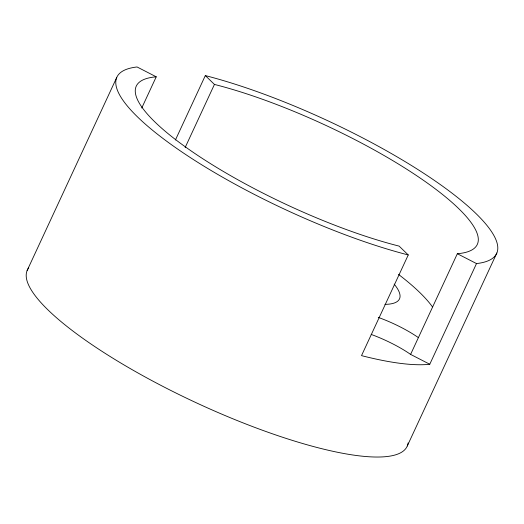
<?xml version="1.0" encoding="UTF-8"?>
<svg xmlns="http://www.w3.org/2000/svg" width="524" height="524" viewBox="0 0 524 524"><rect width="100%" height="100%" fill="white"/><g stroke="black" fill="none" stroke-linecap="round" stroke-linejoin="round"><path stroke-width="0.79" d="M27.15 270.489L116.714 77.532M141.755 107.996L156.231 76.812L137.065 66.967A209.351 49.23 24.9 0 0 177.453 148.927A209.351 49.23 24.9 0 0 408.248 254.952L361.514 355.626A209.351 49.23 24.9 0 0 429.772 364.252L476.506 263.579A209.351 49.23 24.9 0 0 436.119 181.618A209.351 49.23 24.9 0 0 205.316 75.587L175.429 139.993M185.149 147.532L214.44 84.43L205.316 75.587M429.772 364.252L410.606 354.401L457.341 253.727A187.992 44.206 24.9 0 0 423.831 180.577A187.992 44.206 24.9 0 0 214.44 84.43M407.286 445.97L496.85 253.013M457.341 253.727L476.506 263.579M408.248 254.952L399.124 246.116A187.992 44.206 24.9 0 1 189.74 149.962A187.992 44.206 24.9 0 1 156.231 76.812M408.104 442.944A209.351 49.23 24.9 0 1 198.196 403.67A209.351 49.23 24.9 0 1 28.715 267.81M378.262 317.4A46.754 10.991 24.9 0 1 418.394 337.62M398.522 274.419A187.992 44.206 24.9 0 1 432.411 306.828M394.153 284.119A107.531 25.283 24.9 0 1 384.937 304.372M371.189 334.436A46.754 10.991 24.9 0 1 410.606 354.401"/></g></svg>
